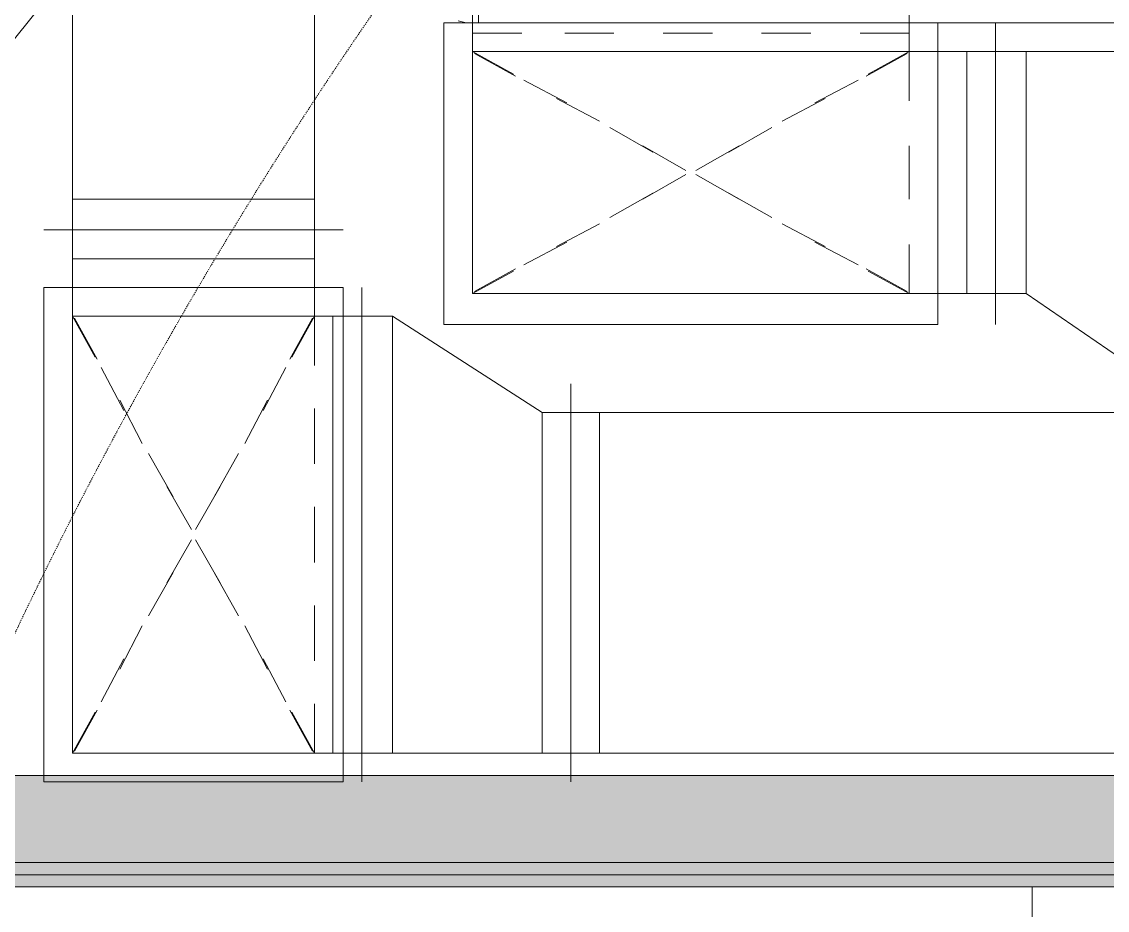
# Model space of a CAD drawing. Header units: millimetres. Extents: x 66582 to 239543, y 3715 to 66615.
# Drawn here: x 78474 to 79594, y 28127 to 29044 of the extents above; entities that cross this region are included whole.
import ezdxf

# ---------------------------------------------------------------- set-up
doc = ezdxf.new("R2010")
doc.units = ezdxf.units.MM
doc.linetypes.add('VW-01 短破線', pattern=[2.116125, 1.058062, -1.058062])
for name, color, linetype, lineweight in [('1-1 躯体', 6, 'Continuous', 18), ('1-3 内装仕上', 7, 'Continuous', 15), ('2-4 床伏図', 255, 'Continuous', 13), ('2-6 ハッチ', 2, 'Continuous', 13), ('5-1 換気ダクト', 80, 'Continuous', 9), ('非常照明_プロット', 7, 'Continuous', 5)]:
    doc.layers.add(name, color=color, linetype=linetype, lineweight=lineweight)

# ---------------------------------------------------------------- blocks, each defined once
blk = doc.blocks.new('グループ-1760')
at = {"layer": '非常照明_プロット', "color": 94, "linetype": 'VW-01 短破線', "lineweight": 18, "true_color": 0x00aa00, "transparency": 33554687}
blk.add_circle((2864.1, 39887.7), 4600, dxfattribs=at)

msp = doc.modelspace()

# ---------------------------------------------------------------- hatches: boundary and pattern name
at = {"layer": '2-6 ハッチ', "linetype": 'Continuous', "true_color": 0x2465fb, "transparency": 33554687}
msp.add_hatch(color=150, dxfattribs=at).paths.add_polyline_path([(80532.6767, 28266.086), (78352.6814, 28266.086), (78352.6814, 28151.086), (80532.6767, 28151.086)])

# ---------------------------------------------------------------- linework, layer by layer
at = {"layer": '1-1 躯体'}
msp.add_line((77860.1818, 28266.086), (80507.6767, 28266.086), dxfattribs=at)
at = {"layer": '1-3 内装仕上', "lineweight": 9, "ltscale": 80}
for p, q in [((78377.6814, 28176.086), (80417.6767, 28176.086)), ((78365.1814, 28163.586), (80405.1767, 28163.586)), ((78352.6814, 28151.086), (80392.6767, 28151.086))]:
    msp.add_line(p, q, dxfattribs=at)
at = {"layer": '2-4 床伏図'}
msp.add_lwpolyline([(79516.3098, 28151.086), (79516.3098, 26951.086)], dxfattribs=at)

# ---------------------------------------------------------------- next in the draw order: block references
at = {"layer": '非常照明_プロット', "color": 7, "transparency": 33554687}
msp.add_blockref('グループ-1760', (79760.3185, -13445.3852), dxfattribs=at)

# ---------------------------------------------------------------- next in the draw order: linework, layer by layer
at = {"layer": '5-1 換気ダクト', "color": 92, "linetype": 'Continuous', "lineweight": 20, "true_color": 0x00c000}
for p, q in [((78526.0308, 29669.0247), (78526.0308, 28860.4587)), ((78775.7981, 29669.0247), (78775.7981, 28860.4587)), ((78189.4813, 28682.6573), (78839.2982, 29489.1079)), ((79419.2644, 29042.4911), (79785.4479, 29042.4911)), ((78526.0308, 28860.4587), (78526.0308, 28828.7078)), ((78775.7981, 28860.4587), (78775.7981, 28828.7078)), ((78526.0308, 28828.7078), (78496.3981, 28828.7078)), ((78526.0308, 28828.7078), (78496.3981, 28828.7078)), ((78775.7981, 28828.7078), (78526.0308, 28828.7078)), ((78526.0308, 28828.7078), (78526.0308, 28799.0746)), ((78775.7981, 28828.7078), (78526.0308, 28828.7078)), ((78805.4313, 28828.7078), (78775.7981, 28828.7078)), ((78775.7981, 28828.7078), (78775.7981, 28799.0746)), ((78805.4313, 28828.7078), (78775.7981, 28828.7078)), ((78526.0308, 28799.0746), (78526.0308, 28769.4414)), ((78775.7981, 28799.0746), (78775.7981, 28769.4414)), ((78805.4313, 28769.4414), (78805.4313, 28739.8082)), ((78824.4816, 28769.4414), (78824.4816, 28739.8082)), ((78824.4816, 28739.8082), (78824.4816, 28769.4414)), ((78775.7981, 28739.8082), (78526.0308, 28739.8082)), ((78526.0308, 28288.9572), (78526.0308, 28739.8082)), ((78526.0308, 28739.8082), (78549.3148, 28697.4745)), ((78775.7981, 28739.8082), (78752.5146, 28697.4745)), ((78775.7981, 28739.8082), (78775.7981, 28689.0081)), ((78794.8484, 28739.8082), (78775.7981, 28739.8082)), ((78824.4816, 28739.8082), (78794.8484, 28739.8082)), ((78805.4313, 28739.8082), (78805.4313, 28689.0081)), ((78824.4816, 28739.8082), (78824.4816, 28288.9572)), ((78824.4816, 28288.9572), (78824.4816, 28739.8082)), ((78824.4816, 28739.8082), (78856.2314, 28739.8082)), ((78856.2314, 28739.8082), (79010.7482, 28640.3246)), ((79040.3814, 28640.3246), (79040.3814, 28669.9578)), ((79040.3814, 28669.9578), (79040.3814, 28640.3246)), ((78574.7149, 28653.0241), (78597.9981, 28608.5748)), ((78727.1146, 28653.0241), (78703.8311, 28608.5748)), ((78775.7981, 28638.207), (78775.7981, 28587.408)), ((78805.4313, 28638.207), (78805.4313, 28587.408)), ((79010.7482, 28640.3246), (79040.3814, 28640.3246)), ((79040.3814, 28288.9572), (79040.3814, 28640.3246)), ((79040.3814, 28640.3246), (79040.3814, 28288.9572)), ((79040.3814, 28640.3246), (79070.0146, 28640.3246)), ((79070.0146, 28640.3246), (79647.8648, 28640.3246)), ((78623.3984, 28564.1245), (78648.7984, 28519.6742)), ((78678.4311, 28564.1245), (78653.031, 28519.6742)), ((78775.7981, 28536.6079), (78775.7981, 28485.8078)), ((78805.4313, 28536.6079), (78805.4313, 28485.8078)), ((78629.7484, 28475.2249), (78604.3481, 28430.7745)), ((78672.0813, 28475.2249), (78697.4814, 28430.7745)), ((78775.7981, 28435.0077), (78775.7981, 28384.2087)), ((78805.4313, 28435.0077), (78805.4313, 28384.2087)), ((78578.9475, 28386.3242), (78555.6651, 28341.8739)), ((78722.8814, 28386.3242), (78746.1649, 28341.8739)), ((78775.7981, 28339.7573), (78775.7981, 28288.9572)), ((78805.4313, 28339.7573), (78805.4313, 28288.9572)), ((78551.4314, 28333.4075), (78528.1479, 28291.0748)), ((78750.398, 28333.4075), (78773.6815, 28291.0748)), ((78775.7981, 28288.9572), (78526.0308, 28288.9572)), ((78794.8484, 28288.9572), (78775.7981, 28288.9572)), ((78824.4816, 28288.9572), (78794.8484, 28288.9572)), ((78805.4313, 28259.324), (78805.4313, 28288.9572)), ((78824.4816, 28288.9572), (78824.4816, 28259.324)), ((78824.4816, 28259.324), (78824.4816, 28288.9572)), ((78824.4816, 28288.9572), (78856.2314, 28288.9572)), ((78856.2314, 28288.9572), (79010.7482, 28288.9572)), ((79010.7482, 28288.9572), (79040.3814, 28288.9572)), ((79040.3814, 28259.324), (79040.3814, 28288.9572)), ((79040.3814, 28288.9572), (79040.3814, 28259.324)), ((79040.3814, 28288.9572), (79070.0146, 28288.9572)), ((79070.0146, 28288.9572), (80502.9978, 28288.9572))]:
    msp.add_line(p, q, dxfattribs=at)
at = {"layer": '5-1 換気ダクト', "color": 30, "linetype": 'Continuous', "lineweight": 20, "true_color": 0xff8000}
for p, q in [((78938.7812, 29061.5403), (78938.7812, 29042.4911)), ((79389.6317, 29061.5403), (79389.6317, 29042.4911)), ((79419.2644, 29042.4911), (79419.2644, 29012.8579)), ((79478.5308, 29042.4911), (79478.5308, 29012.8579)), ((79478.5308, 29012.8579), (79478.5308, 29042.4911)), ((79389.6317, 29012.8579), (78938.7812, 29012.8579)), ((78938.7812, 28763.0906), (78938.7812, 29012.8579)), ((78938.7812, 29012.8579), (78981.115, 28989.5744)), ((79389.6317, 29012.8579), (79347.2985, 28989.5744)), ((79389.6317, 29012.8579), (79389.6317, 28962.0578)), ((79448.8981, 29012.8579), (79389.6317, 29012.8579)), ((79419.2644, 29012.8579), (79419.2644, 28962.0578)), ((79478.5308, 29012.8579), (79448.8981, 29012.8579)), ((79478.5308, 29012.8579), (79478.5308, 28763.0906)), ((79478.5308, 28763.0906), (79478.5308, 29012.8579)), ((79478.5308, 29012.8579), (79510.2817, 29012.8579)), ((79510.2817, 29012.8579), (79658.4477, 29012.8579)), ((79025.5648, 28964.1744), (79070.0146, 28940.8909)), ((79302.8482, 28964.1744), (79258.3984, 28940.8909)), ((79114.4644, 28915.4909), (79158.9153, 28890.0908)), ((79213.9475, 28915.4909), (79169.4982, 28890.0908)), ((79389.6317, 28911.2577), (79389.6317, 28860.4587)), ((79419.2644, 28911.2577), (79419.2644, 28860.4587)), ((79125.0484, 28866.8084), (79080.5981, 28841.4073)), ((79203.3646, 28866.8084), (79247.8149, 28841.4073)), ((79036.1482, 28816.0073), (78991.6979, 28792.7249)), ((79292.2647, 28816.0073), (79336.7151, 28792.7249)), ((79389.6317, 28813.8918), (79389.6317, 28763.0906)), ((79419.2644, 28813.8918), (79419.2644, 28763.0906)), ((78983.2316, 28788.4906), (78940.8984, 28765.2072)), ((79345.1814, 28788.4906), (79387.5146, 28765.2072)), ((79389.6317, 28763.0906), (78938.7812, 28763.0906)), ((79448.8981, 28763.0906), (79389.6317, 28763.0906)), ((79419.2644, 28731.3408), (79419.2644, 28763.0906)), ((79478.5308, 28763.0906), (79448.8981, 28763.0906)), ((79478.5308, 28763.0906), (79478.5308, 28731.3408)), ((79478.5308, 28731.3408), (79478.5308, 28763.0906)), ((79478.5308, 28763.0906), (79510.2817, 28763.0906)), ((79510.2817, 28763.0906), (79658.4477, 28661.4915))]:
    msp.add_line(p, q, dxfattribs=at)
at = {"layer": '5-1 換気ダクト', "color": 92, "linetype": 'Continuous', "lineweight": 5, "true_color": 0x00c000}
for p, q in [((78945.1315, 29061.5403), (78945.1315, 29042.4911)), ((78945.1315, 29061.5403), (78945.1315, 29042.4911)), ((78923.9652, 29044.6077), (78932.4315, 29042.4911)), ((78932.4315, 29042.4911), (78938.7812, 29042.4911)), ((78938.7812, 29042.4911), (78945.1315, 29042.4911)), ((78945.1315, 29042.4911), (78947.2486, 29042.4911)), ((78945.1315, 29042.4911), (78995.9311, 29042.4911)), ((79046.7317, 29042.4911), (79097.5312, 29042.4911)), ((79148.3313, 29042.4911), (79199.1314, 29042.4911)), ((79249.9315, 29042.4911), (79300.7316, 29042.4911)), ((79338.8311, 29042.4911), (79389.6317, 29042.4911)), ((79389.6317, 29042.4911), (79419.2644, 29042.4911)), ((78547.1977, 28769.4414), (78496.3981, 28769.4414)), ((78496.3981, 28769.4414), (78496.3981, 28718.6413)), ((78496.3981, 28769.4414), (78496.3981, 28718.6413)), ((78547.1977, 28769.4414), (78496.3981, 28769.4414)), ((78496.3981, 28769.4414), (78496.3981, 28718.6413)), ((78496.3981, 28769.4414), (78547.1977, 28769.4414)), ((78496.3981, 28769.4414), (78496.3981, 28718.6413)), ((78547.1977, 28769.4414), (78496.3981, 28769.4414)), ((78496.3981, 28769.4414), (78496.3981, 28718.6413)), ((78496.3981, 28769.4414), (78547.1977, 28769.4414)), ((78526.0308, 28769.4414), (78526.0308, 28739.8082)), ((78602.2315, 28769.4414), (78551.4314, 28769.4414)), ((78602.2315, 28769.4414), (78551.4314, 28769.4414)), ((78602.2315, 28769.4414), (78551.4314, 28769.4414)), ((78597.9981, 28769.4414), (78648.7984, 28769.4414)), ((78597.9981, 28769.4414), (78648.7984, 28769.4414)), ((78703.8311, 28769.4414), (78653.031, 28769.4414)), ((78703.8311, 28769.4414), (78653.031, 28769.4414)), ((78703.8311, 28769.4414), (78653.031, 28769.4414)), ((78699.598, 28769.4414), (78750.398, 28769.4414)), ((78699.598, 28769.4414), (78750.398, 28769.4414)), ((78805.4313, 28769.4414), (78754.6317, 28769.4414)), ((78805.4313, 28769.4414), (78754.6317, 28769.4414)), ((78754.6317, 28769.4414), (78805.4313, 28769.4414)), ((78805.4313, 28769.4414), (78754.6317, 28769.4414)), ((78754.6317, 28769.4414), (78805.4313, 28769.4414)), ((78775.7981, 28769.4414), (78775.7981, 28739.8082)), ((78805.4313, 28769.4414), (78805.4313, 28718.6413)), ((78805.4313, 28718.6413), (78805.4313, 28769.4414)), ((78805.4313, 28718.6413), (78805.4313, 28769.4414)), ((78805.4313, 28718.6413), (78805.4313, 28769.4414)), ((78805.4313, 28718.6413), (78805.4313, 28769.4414)), ((78576.8317, 28739.8082), (78526.0308, 28739.8082)), ((78526.0308, 28739.8082), (78526.0308, 28689.0081)), ((78526.0308, 28739.8082), (78549.3148, 28697.4745)), ((78526.0308, 28739.8082), (78526.0308, 28689.0081)), ((78576.8317, 28739.8082), (78526.0308, 28739.8082)), ((78526.0308, 28739.8082), (78526.0308, 28689.0081)), ((78526.0308, 28739.8082), (78576.8317, 28739.8082)), ((78526.0308, 28739.8082), (78528.1479, 28739.8082)), ((78526.0308, 28739.8082), (78526.0308, 28689.0081)), ((78576.8317, 28739.8082), (78526.0308, 28739.8082)), ((78526.0308, 28739.8082), (78526.0308, 28689.0081)), ((78526.0308, 28739.8082), (78576.8317, 28739.8082)), ((78526.0308, 28739.8082), (78528.1479, 28739.8082)), ((78674.1979, 28739.8082), (78623.3984, 28739.8082)), ((78674.1979, 28739.8082), (78623.3984, 28739.8082)), ((78674.1979, 28739.8082), (78623.3984, 28739.8082)), ((78627.6315, 28739.8082), (78678.4311, 28739.8082)), ((78627.6315, 28739.8082), (78678.4311, 28739.8082)), ((78775.7981, 28739.8082), (78724.998, 28739.8082)), ((78775.7981, 28739.8082), (78724.998, 28739.8082)), ((78724.998, 28739.8082), (78775.7981, 28739.8082)), ((78775.7981, 28739.8082), (78724.998, 28739.8082)), ((78724.998, 28739.8082), (78775.7981, 28739.8082)), ((78775.7981, 28739.8082), (78775.7981, 28689.0081)), ((78775.7981, 28689.0081), (78775.7981, 28739.8082)), ((78775.7981, 28689.0081), (78775.7981, 28739.8082)), ((78775.7981, 28739.8082), (78777.9147, 28739.8082)), ((78775.7981, 28689.0081), (78775.7981, 28739.8082)), ((78775.7981, 28689.0081), (78775.7981, 28739.8082)), ((78775.7981, 28739.8082), (78777.9147, 28739.8082)), ((78551.4314, 28695.3579), (78528.1479, 28737.6906)), ((78551.4314, 28695.3579), (78528.1479, 28737.6906)), ((78551.4314, 28695.3579), (78528.1479, 28737.6906)), ((78551.4314, 28695.3579), (78528.1479, 28737.6906)), ((78750.398, 28695.3579), (78773.6815, 28737.6906)), ((78750.398, 28695.3579), (78773.6815, 28737.6906)), ((78750.398, 28695.3579), (78773.6815, 28737.6906)), ((78750.398, 28695.3579), (78773.6815, 28737.6906)), ((78750.398, 28695.3579), (78773.6815, 28737.6906)), ((78805.4313, 28665.7247), (78805.4313, 28716.5248)), ((78805.4313, 28665.7247), (78805.4313, 28716.5248)), ((78805.4313, 28665.7247), (78805.4313, 28716.5248)), ((78805.4313, 28665.7247), (78805.4313, 28716.5248)), ((78578.9475, 28642.4412), (78555.6651, 28686.8915)), ((78578.9475, 28642.4412), (78555.6651, 28686.8915)), ((78578.9475, 28642.4412), (78555.6651, 28686.8915)), ((78578.9475, 28642.4412), (78555.6651, 28686.8915)), ((78722.8814, 28642.4412), (78746.1649, 28686.8915)), ((78722.8814, 28642.4412), (78746.1649, 28686.8915)), ((78722.8814, 28642.4412), (78746.1649, 28686.8915)), ((78722.8814, 28642.4412), (78746.1649, 28686.8915)), ((78722.8814, 28642.4412), (78746.1649, 28686.8915)), ((78496.3981, 28667.8412), (78496.3981, 28617.0412)), ((78496.3981, 28667.8412), (78496.3981, 28617.0412)), ((78496.3981, 28667.8412), (78496.3981, 28617.0412)), ((78496.3981, 28667.8412), (78496.3981, 28617.0412)), ((78496.3981, 28667.8412), (78496.3981, 28617.0412)), ((78805.4313, 28667.8412), (78805.4313, 28617.0412)), ((78574.7149, 28653.0241), (78597.9981, 28608.5748)), ((78526.0308, 28638.207), (78526.0308, 28587.408)), ((78526.0308, 28638.207), (78526.0308, 28587.408)), ((78526.0308, 28638.207), (78526.0308, 28587.408)), ((78526.0308, 28638.207), (78526.0308, 28587.408)), ((78526.0308, 28638.207), (78526.0308, 28587.408)), ((78775.7981, 28593.7577), (78775.7981, 28644.5578)), ((78775.7981, 28593.7577), (78775.7981, 28644.5578)), ((78775.7981, 28593.7577), (78775.7981, 28644.5578)), ((78775.7981, 28593.7577), (78775.7981, 28644.5578)), ((78775.7981, 28638.207), (78775.7981, 28587.408)), ((78805.4313, 28564.1245), (78805.4313, 28614.9246)), ((78805.4313, 28564.1245), (78805.4313, 28614.9246)), ((78805.4313, 28564.1245), (78805.4313, 28614.9246)), ((78805.4313, 28564.1245), (78805.4313, 28614.9246)), ((78629.7484, 28553.5405), (78604.3481, 28597.9909)), ((78629.7484, 28553.5405), (78604.3481, 28597.9909)), ((78629.7484, 28553.5405), (78604.3481, 28597.9909)), ((78629.7484, 28553.5405), (78604.3481, 28597.9909)), ((78672.0813, 28553.5405), (78697.4814, 28597.9909)), ((78672.0813, 28553.5405), (78697.4814, 28597.9909)), ((78672.0813, 28553.5405), (78697.4814, 28597.9909)), ((78672.0813, 28553.5405), (78697.4814, 28597.9909)), ((78672.0813, 28553.5405), (78697.4814, 28597.9909)), ((78496.3981, 28566.2411), (78496.3981, 28515.441)), ((78496.3981, 28566.2411), (78496.3981, 28515.441)), ((78496.3981, 28566.2411), (78496.3981, 28515.441)), ((78496.3981, 28566.2411), (78496.3981, 28515.441)), ((78496.3981, 28566.2411), (78496.3981, 28515.441)), ((78623.3984, 28564.1245), (78648.7984, 28519.6742)), ((78805.4313, 28566.2411), (78805.4313, 28515.441)), ((78775.7981, 28492.1575), (78775.7981, 28542.9587)), ((78775.7981, 28492.1575), (78775.7981, 28542.9587)), ((78775.7981, 28492.1575), (78775.7981, 28542.9587)), ((78775.7981, 28492.1575), (78775.7981, 28542.9587)), ((78526.0308, 28536.6079), (78526.0308, 28485.8078)), ((78526.0308, 28536.6079), (78526.0308, 28485.8078)), ((78526.0308, 28536.6079), (78526.0308, 28485.8078)), ((78526.0308, 28536.6079), (78526.0308, 28485.8078)), ((78526.0308, 28536.6079), (78526.0308, 28485.8078)), ((78775.7981, 28536.6079), (78775.7981, 28485.8078)), ((78623.3984, 28464.6409), (78648.7984, 28509.0913)), ((78623.3984, 28464.6409), (78648.7984, 28509.0913)), ((78623.3984, 28464.6409), (78648.7984, 28509.0913)), ((78623.3984, 28464.6409), (78648.7984, 28509.0913)), ((78623.3984, 28464.6409), (78648.7984, 28509.0913)), ((78678.4311, 28464.6409), (78653.031, 28509.0913)), ((78678.4311, 28464.6409), (78653.031, 28509.0913)), ((78678.4311, 28464.6409), (78653.031, 28509.0913)), ((78678.4311, 28464.6409), (78653.031, 28509.0913)), ((78805.4313, 28462.5243), (78805.4313, 28513.3244)), ((78805.4313, 28462.5243), (78805.4313, 28513.3244)), ((78805.4313, 28462.5243), (78805.4313, 28513.3244)), ((78805.4313, 28462.5243), (78805.4313, 28513.3244)), ((78672.0813, 28475.2249), (78697.4814, 28430.7745)), ((78496.3981, 28464.6409), (78496.3981, 28413.8408)), ((78496.3981, 28464.6409), (78496.3981, 28413.8408)), ((78496.3981, 28464.6409), (78496.3981, 28413.8408)), ((78496.3981, 28464.6409), (78496.3981, 28413.8408)), ((78496.3981, 28464.6409), (78496.3981, 28413.8408)), ((78805.4313, 28464.6409), (78805.4313, 28413.8408)), ((78775.7981, 28390.5584), (78775.7981, 28441.3574)), ((78775.7981, 28390.5584), (78775.7981, 28441.3574)), ((78775.7981, 28390.5584), (78775.7981, 28441.3574)), ((78775.7981, 28390.5584), (78775.7981, 28441.3574)), ((78526.0308, 28435.0077), (78526.0308, 28384.2087)), ((78526.0308, 28435.0077), (78526.0308, 28384.2087)), ((78526.0308, 28435.0077), (78526.0308, 28384.2087)), ((78526.0308, 28435.0077), (78526.0308, 28384.2087)), ((78526.0308, 28435.0077), (78526.0308, 28384.2087)), ((78775.7981, 28435.0077), (78775.7981, 28384.2087)), ((78574.7149, 28375.7413), (78597.9981, 28420.1906)), ((78574.7149, 28375.7413), (78597.9981, 28420.1906)), ((78574.7149, 28375.7413), (78597.9981, 28420.1906)), ((78574.7149, 28375.7413), (78597.9981, 28420.1906)), ((78574.7149, 28375.7413), (78597.9981, 28420.1906)), ((78727.1146, 28375.7413), (78703.8311, 28420.1906)), ((78727.1146, 28375.7413), (78703.8311, 28420.1906)), ((78727.1146, 28375.7413), (78703.8311, 28420.1906)), ((78727.1146, 28375.7413), (78703.8311, 28420.1906)), ((78805.4313, 28360.9242), (78805.4313, 28411.7242)), ((78805.4313, 28360.9242), (78805.4313, 28411.7242)), ((78805.4313, 28360.9242), (78805.4313, 28411.7242)), ((78805.4313, 28360.9242), (78805.4313, 28411.7242)), ((78722.8814, 28386.3242), (78746.1649, 28341.8739)), ((78496.3981, 28363.0407), (78496.3981, 28312.2407)), ((78496.3981, 28363.0407), (78496.3981, 28312.2407)), ((78496.3981, 28363.0407), (78496.3981, 28312.2407)), ((78496.3981, 28363.0407), (78496.3981, 28312.2407)), ((78496.3981, 28363.0407), (78496.3981, 28312.2407)), ((78805.4313, 28363.0407), (78805.4313, 28312.2407)), ((78526.0308, 28339.7573), (78526.0308, 28288.9572)), ((78526.0308, 28339.7573), (78526.0308, 28288.9572)), ((78526.0308, 28339.7573), (78526.0308, 28288.9572)), ((78526.0308, 28339.7573), (78526.0308, 28288.9572)), ((78526.0308, 28339.7573), (78526.0308, 28288.9572)), ((78775.7981, 28339.7573), (78775.7981, 28288.9572)), ((78775.7981, 28288.9572), (78775.7981, 28339.7573)), ((78775.7981, 28288.9572), (78775.7981, 28339.7573)), ((78775.7981, 28288.9572), (78775.7981, 28339.7573)), ((78775.7981, 28288.9572), (78775.7981, 28339.7573)), ((78526.0308, 28288.9572), (78549.3148, 28331.292)), ((78526.0308, 28288.9572), (78549.3148, 28331.292)), ((78526.0308, 28288.9572), (78549.3148, 28331.292)), ((78526.0308, 28288.9572), (78549.3148, 28331.292)), ((78526.0308, 28288.9572), (78549.3148, 28331.292)), ((78750.398, 28333.4075), (78773.6815, 28291.0748)), ((78775.7981, 28288.9572), (78752.5146, 28331.292)), ((78775.7981, 28288.9572), (78752.5146, 28331.292)), ((78775.7981, 28288.9572), (78752.5146, 28331.292)), ((78775.7981, 28288.9572), (78752.5146, 28331.292)), ((78496.3981, 28310.1241), (78496.3981, 28259.324)), ((78496.3981, 28310.1241), (78496.3981, 28259.324)), ((78496.3981, 28310.1241), (78496.3981, 28259.324)), ((78496.3981, 28310.1241), (78496.3981, 28259.324)), ((78496.3981, 28310.1241), (78496.3981, 28259.324)), ((78805.4313, 28310.1241), (78805.4313, 28259.324)), ((78805.4313, 28259.324), (78805.4313, 28310.1241)), ((78805.4313, 28259.324), (78805.4313, 28310.1241)), ((78805.4313, 28259.324), (78805.4313, 28310.1241)), ((78805.4313, 28259.324), (78805.4313, 28310.1241)), ((78526.0308, 28288.9572), (78576.8317, 28288.9572)), ((78526.0308, 28288.9572), (78576.8317, 28288.9572)), ((78526.0308, 28288.9572), (78576.8317, 28288.9572)), ((78526.0308, 28288.9572), (78528.1479, 28288.9572)), ((78526.0308, 28288.9572), (78576.8317, 28288.9572)), ((78526.0308, 28288.9572), (78576.8317, 28288.9572)), ((78526.0308, 28288.9572), (78528.1479, 28288.9572)), ((78627.6315, 28288.9572), (78678.4311, 28288.9572)), ((78627.6315, 28288.9572), (78678.4311, 28288.9572)), ((78627.6315, 28288.9572), (78678.4311, 28288.9572)), ((78627.6315, 28288.9572), (78678.4311, 28288.9572)), ((78627.6315, 28288.9572), (78678.4311, 28288.9572)), ((78724.998, 28288.9572), (78775.7981, 28288.9572)), ((78724.998, 28288.9572), (78775.7981, 28288.9572)), ((78724.998, 28288.9572), (78775.7981, 28288.9572)), ((78724.998, 28288.9572), (78775.7981, 28288.9572)), ((78724.998, 28288.9572), (78775.7981, 28288.9572)), ((78775.7981, 28288.9572), (78777.9147, 28288.9572)), ((78775.7981, 28288.9572), (78777.9147, 28288.9572)), ((78496.3981, 28259.324), (78547.1977, 28259.324)), ((78496.3981, 28259.324), (78547.1977, 28259.324)), ((78496.3981, 28259.324), (78547.1977, 28259.324)), ((78496.3981, 28259.324), (78547.1977, 28259.324)), ((78496.3981, 28259.324), (78547.1977, 28259.324)), ((78597.9981, 28259.324), (78648.7984, 28259.324)), ((78597.9981, 28259.324), (78648.7984, 28259.324)), ((78597.9981, 28259.324), (78648.7984, 28259.324)), ((78597.9981, 28259.324), (78648.7984, 28259.324)), ((78597.9981, 28259.324), (78648.7984, 28259.324)), ((78699.598, 28259.324), (78750.398, 28259.324)), ((78699.598, 28259.324), (78750.398, 28259.324)), ((78699.598, 28259.324), (78750.398, 28259.324)), ((78699.598, 28259.324), (78750.398, 28259.324)), ((78699.598, 28259.324), (78750.398, 28259.324)), ((78754.6317, 28259.324), (78805.4313, 28259.324)), ((78754.6317, 28259.324), (78805.4313, 28259.324)), ((78754.6317, 28259.324), (78805.4313, 28259.324)), ((78754.6317, 28259.324), (78805.4313, 28259.324)), ((78754.6317, 28259.324), (78805.4313, 28259.324))]:
    msp.add_line(p, q, dxfattribs=at)
at = {"layer": '5-1 換気ダクト', "color": 30, "linetype": 'Continuous', "lineweight": 5, "true_color": 0xff8000}
for p, q in [((78959.9481, 29042.4911), (78909.148, 29042.4911)), ((78909.148, 29042.4911), (78909.148, 28991.691)), ((78909.148, 29042.4911), (78909.148, 28991.691)), ((78959.9481, 29042.4911), (78909.148, 29042.4911)), ((78909.148, 29042.4911), (78909.148, 28991.691)), ((78909.148, 29042.4911), (78959.9481, 29042.4911)), ((78909.148, 29042.4911), (78909.148, 28991.691)), ((78959.9481, 29042.4911), (78909.148, 29042.4911)), ((78909.148, 29042.4911), (78909.148, 28991.691)), ((78909.148, 29042.4911), (78959.9481, 29042.4911)), ((78938.7812, 29042.4911), (78938.7812, 29031.9082)), ((79012.8648, 29042.4911), (78962.0647, 29042.4911)), ((79012.8648, 29042.4911), (78962.0647, 29042.4911)), ((79012.8648, 29042.4911), (78962.0647, 29042.4911)), ((79010.7482, 29042.4911), (79061.5478, 29042.4911)), ((79010.7482, 29042.4911), (79061.5478, 29042.4911)), ((79114.4644, 29042.4911), (79063.6649, 29042.4911)), ((79114.4644, 29042.4911), (79063.6649, 29042.4911)), ((79114.4644, 29042.4911), (79063.6649, 29042.4911)), ((79112.3484, 29042.4911), (79163.1479, 29042.4911)), ((79112.3484, 29042.4911), (79163.1479, 29042.4911)), ((79216.0646, 29042.4911), (79165.265, 29042.4911)), ((79216.0646, 29042.4911), (79165.265, 29042.4911)), ((79216.0646, 29042.4911), (79165.265, 29042.4911)), ((79213.9475, 29042.4911), (79264.7486, 29042.4911)), ((79213.9475, 29042.4911), (79264.7486, 29042.4911)), ((79317.6653, 29042.4911), (79266.8641, 29042.4911)), ((79317.6653, 29042.4911), (79266.8641, 29042.4911)), ((79317.6653, 29042.4911), (79266.8641, 29042.4911)), ((79315.5482, 29042.4911), (79366.3477, 29042.4911)), ((79315.5482, 29042.4911), (79366.3477, 29042.4911)), ((79419.2644, 29042.4911), (79368.4648, 29042.4911)), ((79419.2644, 29042.4911), (79368.4648, 29042.4911)), ((79368.4648, 29042.4911), (79419.2644, 29042.4911)), ((79419.2644, 29042.4911), (79368.4648, 29042.4911)), ((79368.4648, 29042.4911), (79419.2644, 29042.4911)), ((79389.6317, 29042.4911), (79389.6317, 29031.9082)), ((79419.2644, 29042.4911), (79419.2644, 28991.691)), ((79419.2644, 28991.691), (79419.2644, 29042.4911)), ((79419.2644, 28991.691), (79419.2644, 29042.4911)), ((79419.2644, 28991.691), (79419.2644, 29042.4911)), ((79419.2644, 28991.691), (79419.2644, 29042.4911)), ((78989.5813, 29031.9082), (78938.7812, 29031.9082)), ((78938.7812, 29031.9082), (78938.7812, 29012.8579)), ((79084.8318, 29031.9082), (79034.0317, 29031.9082)), ((79186.4314, 29031.9082), (79135.6318, 29031.9082)), ((79288.031, 29031.9082), (79237.2315, 29031.9082)), ((79389.6317, 29031.9082), (79338.8311, 29031.9082)), ((79389.6317, 29031.9082), (79389.6317, 29012.8579)), ((78989.5813, 29012.8579), (78938.7812, 29012.8579)), ((78938.7812, 29012.8579), (78938.7812, 28962.0578)), ((78938.7812, 29012.8579), (78981.115, 28989.5744)), ((78938.7812, 29012.8579), (78938.7812, 28962.0578)), ((78989.5813, 29012.8579), (78938.7812, 29012.8579)), ((78938.7812, 29012.8579), (78938.7812, 28962.0578)), ((78938.7812, 29012.8579), (78989.5813, 29012.8579)), ((78938.7812, 29012.8579), (78940.8984, 29012.8579)), ((78938.7812, 29012.8579), (78938.7812, 28962.0578)), ((78989.5813, 29012.8579), (78938.7812, 29012.8579)), ((78938.7812, 29012.8579), (78938.7812, 28962.0578)), ((78938.7812, 29012.8579), (78989.5813, 29012.8579)), ((78938.7812, 29012.8579), (78940.8984, 29012.8579)), ((78983.2316, 28987.4578), (78940.8984, 29010.7413)), ((78983.2316, 28987.4578), (78940.8984, 29010.7413)), ((78983.2316, 28987.4578), (78940.8984, 29010.7413)), ((78983.2316, 28987.4578), (78940.8984, 29010.7413)), ((79084.8318, 29012.8579), (79034.0317, 29012.8579)), ((79084.8318, 29012.8579), (79034.0317, 29012.8579)), ((79084.8318, 29012.8579), (79034.0317, 29012.8579)), ((79040.3814, 29012.8579), (79091.1815, 29012.8579)), ((79040.3814, 29012.8579), (79091.1815, 29012.8579)), ((79186.4314, 29012.8579), (79135.6318, 29012.8579)), ((79186.4314, 29012.8579), (79135.6318, 29012.8579)), ((79186.4314, 29012.8579), (79135.6318, 29012.8579)), ((79141.9816, 29012.8579), (79192.7817, 29012.8579)), ((79141.9816, 29012.8579), (79192.7817, 29012.8579)), ((79288.031, 29012.8579), (79237.2315, 29012.8579)), ((79288.031, 29012.8579), (79237.2315, 29012.8579)), ((79288.031, 29012.8579), (79237.2315, 29012.8579)), ((79243.5818, 29012.8579), (79294.3818, 29012.8579)), ((79243.5818, 29012.8579), (79294.3818, 29012.8579)), ((79389.6317, 29012.8579), (79338.8311, 29012.8579)), ((79389.6317, 29012.8579), (79338.8311, 29012.8579)), ((79338.8311, 29012.8579), (79389.6317, 29012.8579)), ((79389.6317, 29012.8579), (79338.8311, 29012.8579)), ((79338.8311, 29012.8579), (79389.6317, 29012.8579)), ((79345.1814, 28987.4578), (79387.5146, 29010.7413)), ((79345.1814, 28987.4578), (79387.5146, 29010.7413)), ((79345.1814, 28987.4578), (79387.5146, 29010.7413)), ((79345.1814, 28987.4578), (79387.5146, 29010.7413)), ((79345.1814, 28987.4578), (79387.5146, 29010.7413)), ((79389.6317, 29012.8579), (79389.6317, 28962.0578)), ((79389.6317, 28962.0578), (79389.6317, 29012.8579)), ((79389.6317, 28962.0578), (79389.6317, 29012.8579)), ((79389.6317, 29012.8579), (79391.7478, 29012.8579)), ((79389.6317, 28962.0578), (79389.6317, 29012.8579)), ((79389.6317, 28962.0578), (79389.6317, 29012.8579)), ((79389.6317, 29012.8579), (79391.7478, 29012.8579)), ((79419.2644, 28934.5412), (79419.2644, 28985.3412)), ((79419.2644, 28934.5412), (79419.2644, 28985.3412)), ((79419.2644, 28934.5412), (79419.2644, 28985.3412)), ((79419.2644, 28934.5412), (79419.2644, 28985.3412)), ((79036.1482, 28959.9412), (78991.6979, 28983.2247)), ((79036.1482, 28959.9412), (78991.6979, 28983.2247)), ((79036.1482, 28959.9412), (78991.6979, 28983.2247)), ((79036.1482, 28959.9412), (78991.6979, 28983.2247)), ((79292.2647, 28959.9412), (79336.7151, 28983.2247)), ((79292.2647, 28959.9412), (79336.7151, 28983.2247)), ((79292.2647, 28959.9412), (79336.7151, 28983.2247)), ((79292.2647, 28959.9412), (79336.7151, 28983.2247)), ((79292.2647, 28959.9412), (79336.7151, 28983.2247)), ((79025.5648, 28964.1744), (79070.0146, 28940.8909)), ((78909.148, 28940.8909), (78909.148, 28890.0908)), ((78909.148, 28940.8909), (78909.148, 28890.0908)), ((78909.148, 28940.8909), (78909.148, 28890.0908)), ((78909.148, 28940.8909), (78909.148, 28890.0908)), ((78909.148, 28940.8909), (78909.148, 28890.0908)), ((79419.2644, 28940.8909), (79419.2644, 28890.0908)), ((79125.0484, 28909.1411), (79080.5981, 28934.5412)), ((79125.0484, 28909.1411), (79080.5981, 28934.5412)), ((79125.0484, 28909.1411), (79080.5981, 28934.5412)), ((79125.0484, 28909.1411), (79080.5981, 28934.5412)), ((79203.3646, 28909.1411), (79247.8149, 28934.5412)), ((79203.3646, 28909.1411), (79247.8149, 28934.5412)), ((79203.3646, 28909.1411), (79247.8149, 28934.5412)), ((79203.3646, 28909.1411), (79247.8149, 28934.5412)), ((79203.3646, 28909.1411), (79247.8149, 28934.5412)), ((78938.7812, 28911.2577), (78938.7812, 28860.4587)), ((78938.7812, 28911.2577), (78938.7812, 28860.4587)), ((78938.7812, 28911.2577), (78938.7812, 28860.4587)), ((78938.7812, 28911.2577), (78938.7812, 28860.4587)), ((78938.7812, 28911.2577), (78938.7812, 28860.4587)), ((79114.4644, 28915.4909), (79158.9153, 28890.0908)), ((79389.6317, 28864.6908), (79389.6317, 28915.4909)), ((79389.6317, 28864.6908), (79389.6317, 28915.4909)), ((79389.6317, 28864.6908), (79389.6317, 28915.4909)), ((79389.6317, 28864.6908), (79389.6317, 28915.4909)), ((79389.6317, 28911.2577), (79389.6317, 28860.4587)), ((79114.4644, 28860.4587), (79158.9153, 28885.8577)), ((79114.4644, 28860.4587), (79158.9153, 28885.8577)), ((79114.4644, 28860.4587), (79158.9153, 28885.8577)), ((79114.4644, 28860.4587), (79158.9153, 28885.8577)), ((79114.4644, 28860.4587), (79158.9153, 28885.8577)), ((79213.9475, 28860.4587), (79169.4982, 28885.8577)), ((79213.9475, 28860.4587), (79169.4982, 28885.8577)), ((79213.9475, 28860.4587), (79169.4982, 28885.8577)), ((79213.9475, 28860.4587), (79169.4982, 28885.8577)), ((79419.2644, 28832.941), (79419.2644, 28883.7411)), ((79419.2644, 28832.941), (79419.2644, 28883.7411)), ((79419.2644, 28832.941), (79419.2644, 28883.7411)), ((79419.2644, 28832.941), (79419.2644, 28883.7411)), ((79203.3646, 28866.8084), (79247.8149, 28841.4073)), ((78909.148, 28839.2907), (78909.148, 28788.4906)), ((78909.148, 28839.2907), (78909.148, 28788.4906)), ((78909.148, 28839.2907), (78909.148, 28788.4906)), ((78909.148, 28839.2907), (78909.148, 28788.4906)), ((78909.148, 28839.2907), (78909.148, 28788.4906)), ((79025.5648, 28811.7741), (79070.0146, 28835.0576)), ((79025.5648, 28811.7741), (79070.0146, 28835.0576)), ((79025.5648, 28811.7741), (79070.0146, 28835.0576)), ((79025.5648, 28811.7741), (79070.0146, 28835.0576)), ((79025.5648, 28811.7741), (79070.0146, 28835.0576)), ((79302.8482, 28811.7741), (79258.3984, 28835.0576)), ((79302.8482, 28811.7741), (79258.3984, 28835.0576)), ((79302.8482, 28811.7741), (79258.3984, 28835.0576)), ((79302.8482, 28811.7741), (79258.3984, 28835.0576)), ((79419.2644, 28839.2907), (79419.2644, 28788.4906)), ((78938.7812, 28813.8918), (78938.7812, 28763.0906)), ((78938.7812, 28813.8918), (78938.7812, 28763.0906)), ((78938.7812, 28813.8918), (78938.7812, 28763.0906)), ((78938.7812, 28813.8918), (78938.7812, 28763.0906)), ((78938.7812, 28813.8918), (78938.7812, 28763.0906)), ((79292.2647, 28816.0073), (79336.7151, 28792.7249)), ((79389.6317, 28813.8918), (79389.6317, 28763.0906)), ((79389.6317, 28763.0906), (79389.6317, 28813.8918)), ((79389.6317, 28763.0906), (79389.6317, 28813.8918)), ((79389.6317, 28763.0906), (79389.6317, 28813.8918)), ((79389.6317, 28763.0906), (79389.6317, 28813.8918)), ((78909.148, 28786.3741), (78909.148, 28735.574)), ((78909.148, 28786.3741), (78909.148, 28735.574)), ((78909.148, 28786.3741), (78909.148, 28735.574)), ((78909.148, 28786.3741), (78909.148, 28735.574)), ((78909.148, 28786.3741), (78909.148, 28735.574)), ((78938.7812, 28763.0906), (78981.115, 28786.3741)), ((78938.7812, 28763.0906), (78981.115, 28786.3741)), ((78938.7812, 28763.0906), (78981.115, 28786.3741)), ((78938.7812, 28763.0906), (78981.115, 28786.3741)), ((78938.7812, 28763.0906), (78981.115, 28786.3741)), ((79345.1814, 28788.4906), (79387.5146, 28765.2072)), ((79389.6317, 28763.0906), (79347.2985, 28786.3741)), ((79389.6317, 28763.0906), (79347.2985, 28786.3741)), ((79389.6317, 28763.0906), (79347.2985, 28786.3741)), ((79389.6317, 28763.0906), (79347.2985, 28786.3741)), ((79419.2644, 28782.1409), (79419.2644, 28731.3408)), ((79419.2644, 28731.3408), (79419.2644, 28782.1409)), ((79419.2644, 28731.3408), (79419.2644, 28782.1409)), ((79419.2644, 28731.3408), (79419.2644, 28782.1409)), ((79419.2644, 28731.3408), (79419.2644, 28782.1409)), ((78938.7812, 28763.0906), (78989.5813, 28763.0906)), ((78938.7812, 28763.0906), (78989.5813, 28763.0906)), ((78938.7812, 28763.0906), (78989.5813, 28763.0906)), ((78938.7812, 28763.0906), (78940.8984, 28763.0906)), ((78938.7812, 28763.0906), (78989.5813, 28763.0906)), ((78938.7812, 28763.0906), (78989.5813, 28763.0906)), ((78938.7812, 28763.0906), (78940.8984, 28763.0906)), ((79040.3814, 28763.0906), (79091.1815, 28763.0906)), ((79040.3814, 28763.0906), (79091.1815, 28763.0906)), ((79040.3814, 28763.0906), (79091.1815, 28763.0906)), ((79040.3814, 28763.0906), (79091.1815, 28763.0906)), ((79040.3814, 28763.0906), (79091.1815, 28763.0906)), ((79141.9816, 28763.0906), (79192.7817, 28763.0906)), ((79141.9816, 28763.0906), (79192.7817, 28763.0906)), ((79141.9816, 28763.0906), (79192.7817, 28763.0906)), ((79141.9816, 28763.0906), (79192.7817, 28763.0906)), ((79141.9816, 28763.0906), (79192.7817, 28763.0906)), ((79243.5818, 28763.0906), (79294.3818, 28763.0906)), ((79243.5818, 28763.0906), (79294.3818, 28763.0906)), ((79243.5818, 28763.0906), (79294.3818, 28763.0906)), ((79243.5818, 28763.0906), (79294.3818, 28763.0906)), ((79243.5818, 28763.0906), (79294.3818, 28763.0906)), ((79338.8311, 28763.0906), (79389.6317, 28763.0906)), ((79338.8311, 28763.0906), (79389.6317, 28763.0906)), ((79338.8311, 28763.0906), (79389.6317, 28763.0906)), ((79338.8311, 28763.0906), (79389.6317, 28763.0906)), ((79338.8311, 28763.0906), (79389.6317, 28763.0906)), ((79389.6317, 28763.0906), (79391.7478, 28763.0906)), ((79389.6317, 28763.0906), (79391.7478, 28763.0906)), ((78909.148, 28735.574), (78909.148, 28731.3408)), ((78909.148, 28735.574), (78909.148, 28731.3408)), ((78909.148, 28735.574), (78909.148, 28731.3408)), ((78909.148, 28735.574), (78909.148, 28731.3408)), ((78909.148, 28735.574), (78909.148, 28731.3408)), ((78909.148, 28731.3408), (78913.3817, 28731.3408)), ((78909.148, 28731.3408), (78913.3817, 28731.3408)), ((78909.148, 28731.3408), (78913.3817, 28731.3408)), ((78909.148, 28731.3408), (78913.3817, 28731.3408)), ((78909.148, 28731.3408), (78913.3817, 28731.3408)), ((78913.3817, 28731.3408), (78964.1813, 28731.3408)), ((78913.3817, 28731.3408), (78964.1813, 28731.3408)), ((78913.3817, 28731.3408), (78964.1813, 28731.3408)), ((78913.3817, 28731.3408), (78964.1813, 28731.3408)), ((78913.3817, 28731.3408), (78964.1813, 28731.3408)), ((79014.9814, 28731.3408), (79065.7815, 28731.3408)), ((79014.9814, 28731.3408), (79065.7815, 28731.3408)), ((79014.9814, 28731.3408), (79065.7815, 28731.3408)), ((79014.9814, 28731.3408), (79065.7815, 28731.3408)), ((79014.9814, 28731.3408), (79065.7815, 28731.3408)), ((79116.5815, 28731.3408), (79167.3811, 28731.3408)), ((79116.5815, 28731.3408), (79167.3811, 28731.3408)), ((79116.5815, 28731.3408), (79167.3811, 28731.3408)), ((79116.5815, 28731.3408), (79167.3811, 28731.3408)), ((79116.5815, 28731.3408), (79167.3811, 28731.3408)), ((79218.1817, 28731.3408), (79268.9813, 28731.3408)), ((79218.1817, 28731.3408), (79268.9813, 28731.3408)), ((79218.1817, 28731.3408), (79268.9813, 28731.3408)), ((79218.1817, 28731.3408), (79268.9813, 28731.3408)), ((79218.1817, 28731.3408), (79268.9813, 28731.3408)), ((79319.7808, 28731.3408), (79370.582, 28731.3408)), ((79319.7808, 28731.3408), (79370.582, 28731.3408)), ((79319.7808, 28731.3408), (79370.582, 28731.3408)), ((79319.7808, 28731.3408), (79370.582, 28731.3408)), ((79319.7808, 28731.3408), (79370.582, 28731.3408)), ((79368.4648, 28731.3408), (79419.2644, 28731.3408)), ((79368.4648, 28731.3408), (79419.2644, 28731.3408)), ((79368.4648, 28731.3408), (79419.2644, 28731.3408)), ((79368.4648, 28731.3408), (79419.2644, 28731.3408)), ((79368.4648, 28731.3408), (79419.2644, 28731.3408))]:
    msp.add_line(p, q, dxfattribs=at)
at = {"layer": '5-1 換気ダクト', "color": 30, "linetype": 'Continuous', "lineweight": 9, "true_color": 0xff8000}
for p, q in [((79419.2644, 29042.4911), (78909.148, 29042.4911)), ((78909.148, 28731.3408), (78909.148, 29042.4911)), ((79448.8981, 29012.8579), (79448.8981, 28763.0906)), ((79510.2817, 28763.0906), (79510.2817, 29012.8579)), ((79419.2644, 28731.3408), (78909.148, 28731.3408))]:
    msp.add_line(p, q, dxfattribs=at)
at = {"layer": '5-1 換気ダクト', "color": 92, "linetype": 'Continuous', "lineweight": 9, "true_color": 0x00c000}
for p, q in [((78775.7981, 28860.4587), (78526.0308, 28860.4587)), ((78775.7981, 28799.0746), (78526.0308, 28799.0746)), ((78805.4313, 28769.4414), (78496.3981, 28769.4414)), ((78496.3981, 28259.324), (78496.3981, 28769.4414)), ((78794.8484, 28739.8082), (78794.8484, 28288.9572)), ((78856.2314, 28288.9572), (78856.2314, 28739.8082)), ((79010.7482, 28288.9572), (79010.7482, 28640.3246)), ((79070.0146, 28640.3246), (79070.0146, 28288.9572)), ((78805.4313, 28259.324), (78496.3981, 28259.324))]:
    msp.add_line(p, q, dxfattribs=at)

doc.saveas('drawing.dxf')
